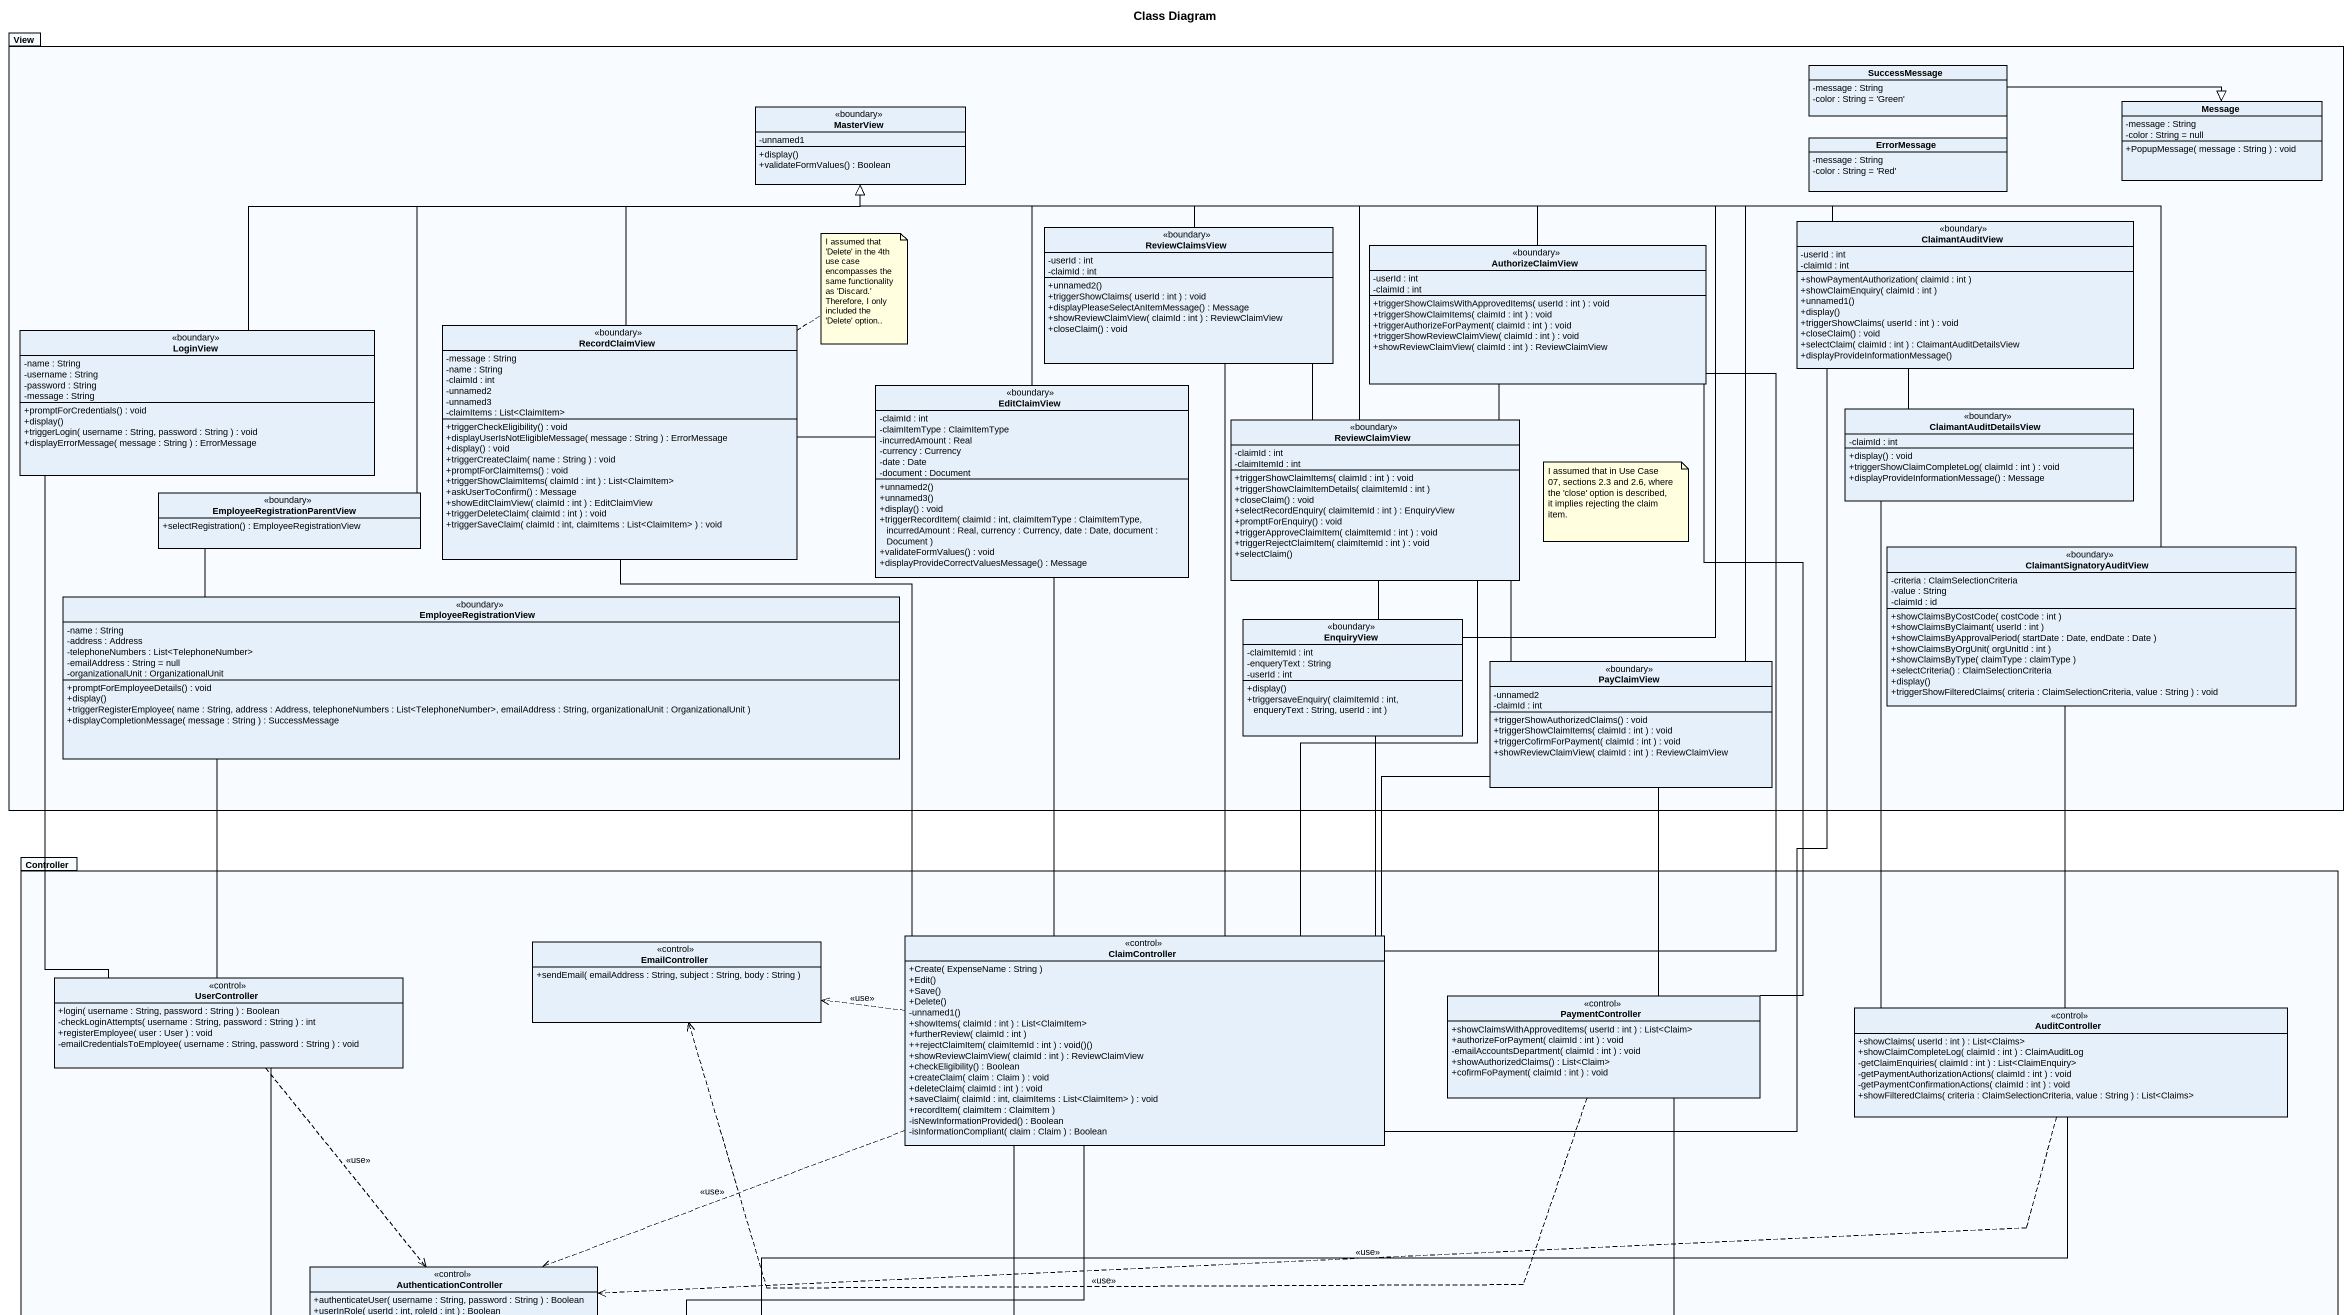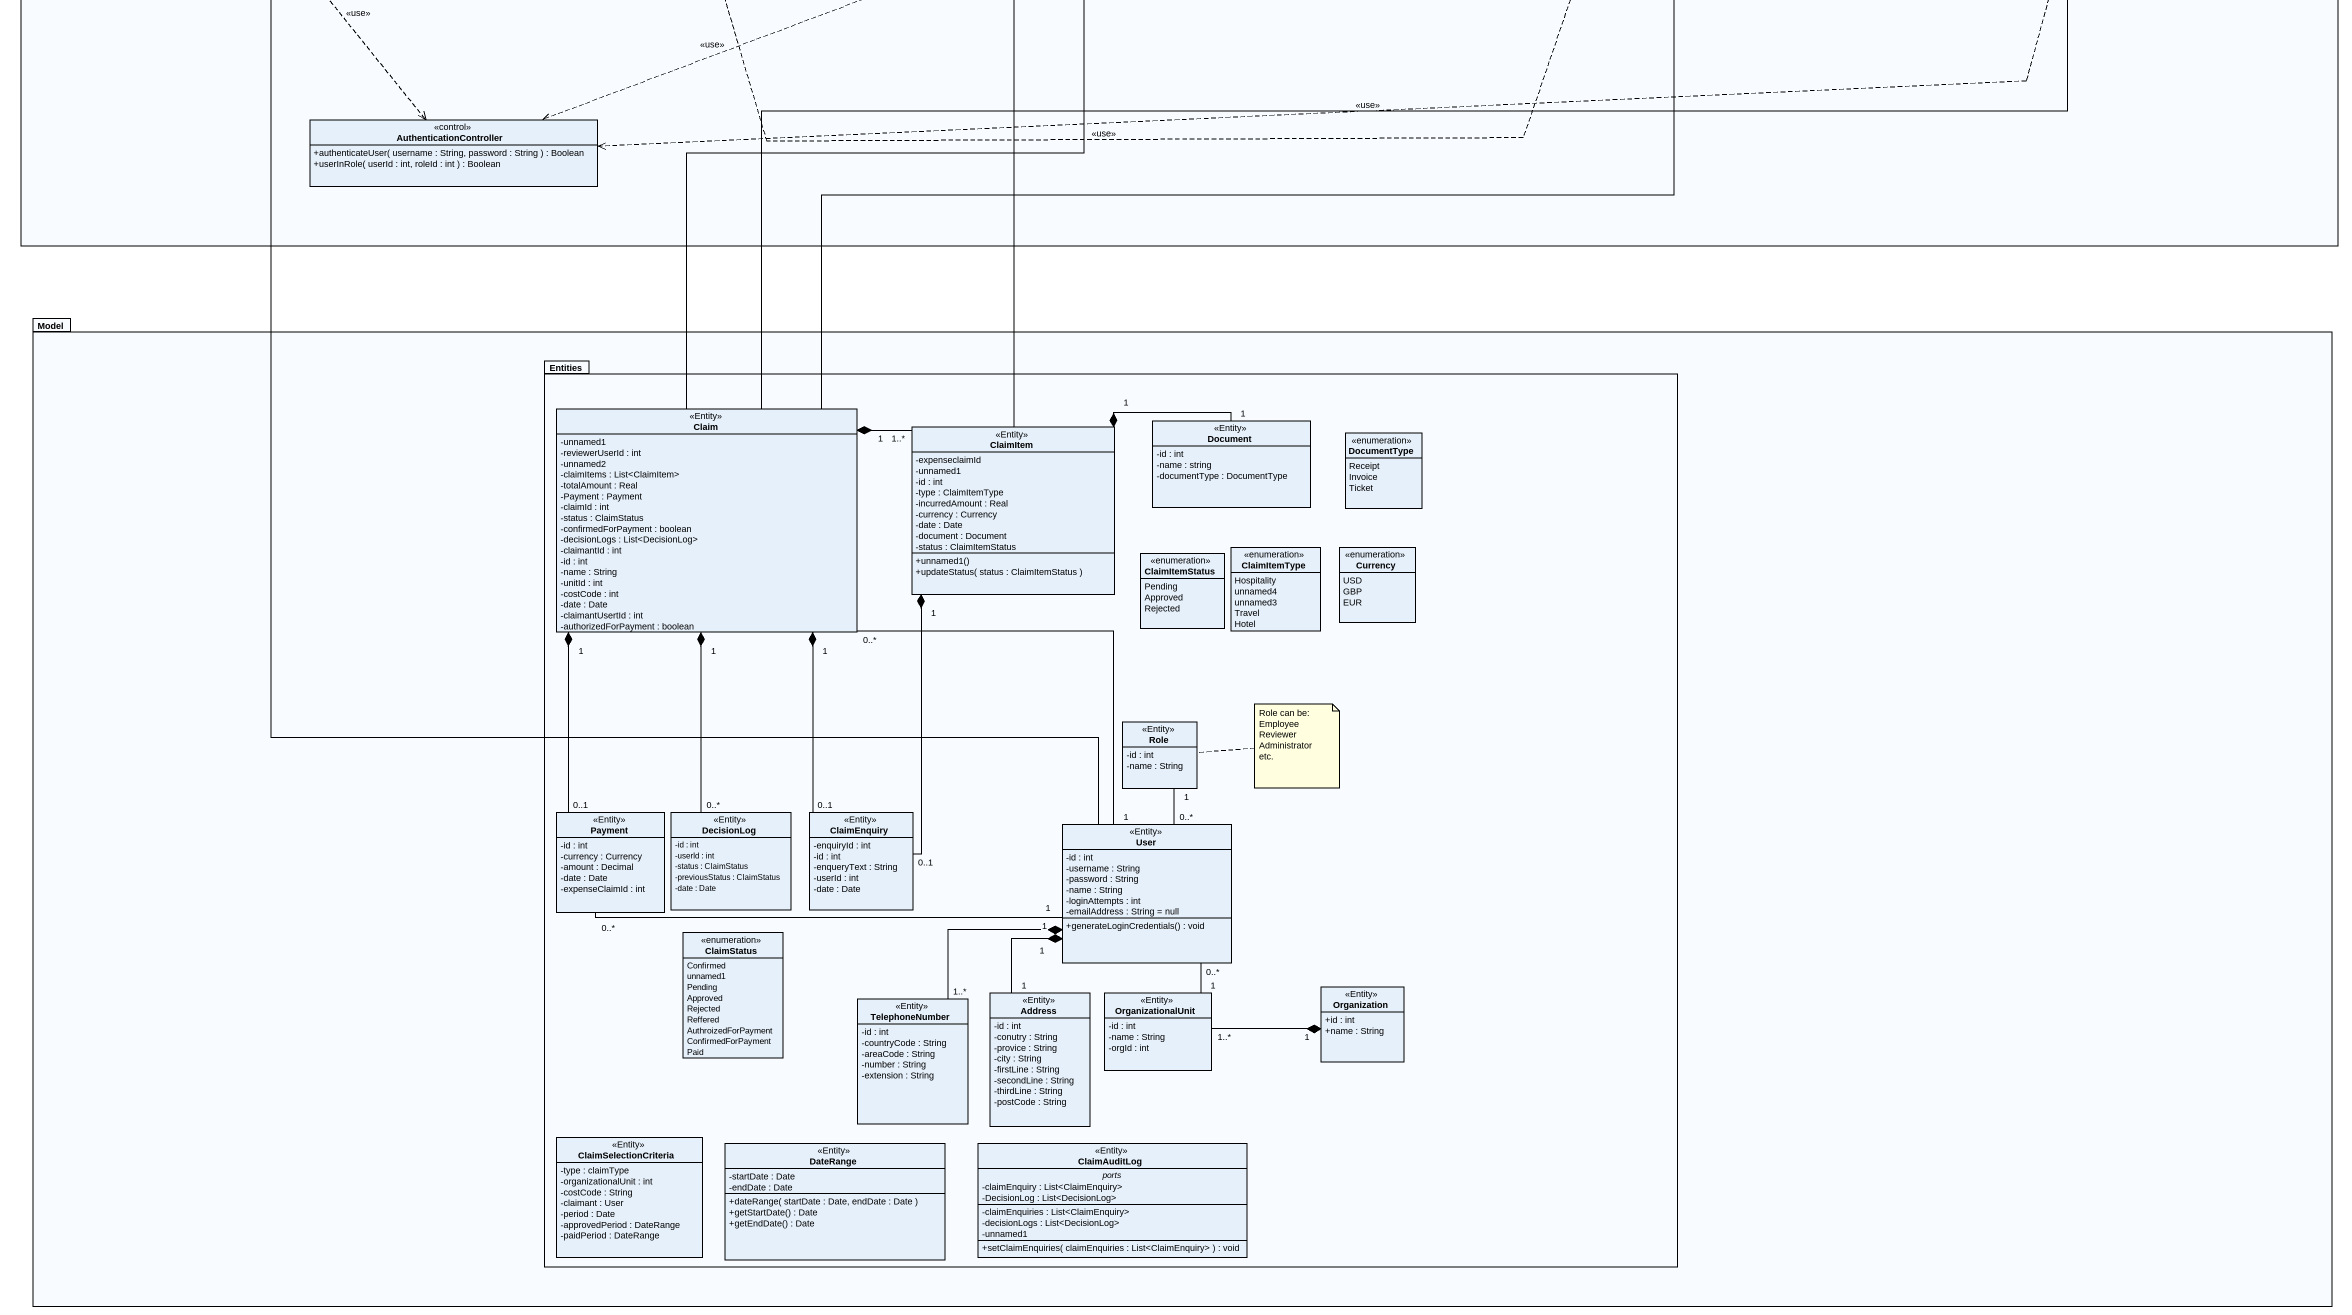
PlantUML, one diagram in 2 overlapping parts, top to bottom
@startuml
title Class Diagram
hide circle
hide empty members
skinparam classAttributeIconSize 0
package View {
  class SuccessMessage {
    -message : String
    -color : String = 'Green'
  }
  class MasterView <<boundary>> {
    -unnamed1
    +display()
    +validateFormValues() : Boolean
  }
  class Message {
    -message : String
    -color : String = null
    +PopupMessage( message : String ) : void
  }
  class ErrorMessage {
    -message : String
    -color : String = 'Red'
  }
  class ReviewClaimsView <<boundary>> {
    -userId : int
    -claimId : int
    +unnamed2()
    +triggerShowClaims( userId : int ) : void
    +displayPleaseSelectAnItemMessage() : Message
    +showReviewClaimView( claimId : int ) : ReviewClaimView
    +closeClaim() : void
  }
  class ClaimantAuditView <<boundary>> {
    -userId : int
    -claimId : int
    +showPaymentAuthorization( claimId : int )
    +showClaimEnquiry( claimId : int )
    +unnamed1()
    +display()
    +triggerShowClaims( userId : int ) : void
    +closeClaim() : void
    +selectClaim( claimId : int ) : ClaimantAuditDetailsView
    +displayProvideInformationMessage()
  }
  class AuthorizeClaimView <<boundary>> {
    -userId : int
    -claimId : int
    +triggerShowClaimsWithApprovedItems( userId : int ) : void
    +triggerShowClaimItems( claimId : int ) : void
    +triggerAuthorizeForPayment( claimId : int ) : void
    +triggerShowReviewClaimView( claimId : int ) : void
    +showReviewClaimView( claimId : int ) : ReviewClaimView
  }
  class LoginView <<boundary>> {
    -name : String
    -username : String
    -password : String
    -message : String
    +promptForCredentials() : void
    +display()
    +triggerLogin( username : String, password : String ) : void
    +displayErrorMessage( message : String ) : ErrorMessage
  }
  class RecordClaimView <<boundary>> {
    -message : String
    -name : String
    -claimId : int
    -unnamed2
    -unnamed3
    -claimItems : List<ClaimItem>
    +triggerCheckEligibility() : void
    +displayUserIsNotEligibleMessage( message : String ) : ErrorMessage
    +display() : void
    +triggerCreateClaim( name : String ) : void
    +promptForClaimItems() : void
    +triggerShowClaimItems( claimId : int ) : List<ClaimItem>
    +askUserToConfirm() : Message
    +showEditClaimView( claimId : int ) : EditClaimView
    +triggerDeleteClaim( claimId : int ) : void
    +triggerSaveClaim( claimId : int, claimItems : List<ClaimItem> ) : void
  }
  class EditClaimView <<boundary>> {
    -claimId : int
    -claimItemType : ClaimItemType
    -incurredAmount : Real
    -currency : Currency
    -date : Date
    -document : Document
    +unnamed2()
    +unnamed3()
    +display() : void
    +triggerRecordItem( claimId : int, claimItemType : ClaimItemType, incurredAmount : Real, currency : Currency, date : Date, document : Document )
    +validateFormValues() : void
    +displayProvideCorrectValuesMessage() : Message
  }
  class ReviewClaimView <<boundary>> {
    -claimId : int
    -claimItemId : int
    +triggerShowClaimItems( claimId : int ) : void
    +triggerShowClaimItemDetails( claimItemId : int )
    +closeClaim() : void
    +selectRecordEnquiry( claimItemId : int ) : EnquiryView
    +promptForEnquiry() : void
    +triggerApproveClaimItem( claimItemId : int ) : void
    +triggerRejectClaimItem( claimItemId : int ) : void
    +selectClaim()
  }
  class ClaimantAuditDetailsView <<boundary>> {
    -claimId : int
    +display() : void
    +triggerShowClaimCompleteLog( claimId : int ) : void
    +displayProvideInformationMessage() : Message
  }
  class "EmployeeRegistrationParentView" as EmployeeRegistrationParentVi <<boundary>> {
    +selectRegistration() : EmployeeRegistrationView
  }
  class ClaimantSignatoryAuditView <<boundary>> {
    -criteria : ClaimSelectionCriteria
    -value : String
    -claimId : id
    +showClaimsByCostCode( costCode : int )
    +showClaimsByClaimant( userId : int )
    +showClaimsByApprovalPeriod( startDate : Date, endDate : Date )
    +showClaimsByOrgUnit( orgUnitId : int )
    +showClaimsByType( claimType : claimType )
    +selectCriteria() : ClaimSelectionCriteria
    +display()
    +triggerShowFilteredClaims( criteria : ClaimSelectionCriteria, value : String ) : void
  }
  class EmployeeRegistrationView <<boundary>> {
    -name : String
    -address : Address
    -telephoneNumbers : List<TelephoneNumber>
    -emailAddress : String = null
    -organizationalUnit : OrganizationalUnit
    +promptForEmployeeDetails() : void
    +display()
    +triggerRegisterEmployee( name : String, address : Address, telephoneNumbers : List<TelephoneNumber>, emailAddress : String, organizationalUnit : OrganizationalUnit )
    +displayCompletionMessage( message : String ) : SuccessMessage
  }
  class EnquiryView <<boundary>> {
    -claimItemId : int
    -enqueryText : String
    -userId : int
    +display()
    +triggersaveEnquiry( claimItemId : int, enqueryText : String, userId : int )
  }
  class PayClaimView <<boundary>> {
    -unnamed2
    -claimId : int
    +triggerShowAuthorizedClaims() : void
    +triggerShowClaimItems( claimId : int ) : void
    +triggerCofirmForPayment( claimId : int ) : void
    +showReviewClaimView( claimId : int ) : ReviewClaimView
  }
}
package Controller {
  class EmailController <<control>> {
    +sendEmail( emailAddress : String, subject : String, body : String )
  }
  class ClaimController <<control>> {
    +Create( ExpenseName : String )
    +Edit()
    +Save()
    +Delete()
    -unnamed1()
    +showItems( claimId : int ) : List<ClaimItem>
    +furtherReview( claimId : int )
    ++rejectClaimItem( claimItemId : int ) : void()()
    +showReviewClaimView( claimId : int ) : ReviewClaimView
    +checkEligibility() : Boolean
    +createClaim( claim : Claim ) : void
    +deleteClaim( claimId : int ) : void
    +saveClaim( claimId : int, claimItems : List<ClaimItem> ) : void
    +recordItem( claimItem : ClaimItem )
    -isNewInformationProvided() : Boolean
    -isInformationCompliant( claim : Claim ) : Boolean
  }
  class UserController <<control>> {
    +login( username : String, password : String ) : Boolean
    -checkLoginAttempts( username : String, password : String ) : int
    +registerEmployee( user : User ) : void
    -emailCredentialsToEmployee( username : String, password : String ) : void
  }
  class PaymentController <<control>> {
    +showClaimsWithApprovedItems( userId : int ) : List<Claim>
    +authorizeForPayment( claimId : int ) : void
    -emailAccountsDepartment( claimId : int ) : void
    +showAuthorizedClaims() : List<Claim>
    +cofirmFoPayment( claimId : int ) : void
  }
  class AuditController <<control>> {
    +showClaims( userId : int ) : List<Claims>
    +showClaimCompleteLog( claimId : int ) : ClaimAuditLog
    -getClaimEnquiries( claimId : int ) : List<ClaimEnquiry>
    -getPaymentAuthorizationActions( claimId : int ) : void
    -getPaymentConfirmationActions( claimId : int ) : void
    +showFilteredClaims( criteria : ClaimSelectionCriteria, value : String ) : List<Claims>
  }
  class AuthenticationController <<control>> {
    +authenticateUser( username : String, password : String ) : Boolean
    +userInRole( userId : int, roleId : int ) : Boolean
  }
}
package Model {
  package Entities {
    class Claim <<Entity>> {
      -unnamed1
      -reviewerUserId : int
      -unnamed2
      -claimItems : List<ClaimItem>
      -totalAmount : Real
      -Payment : Payment
      -claimId : int
      -status : ClaimStatus
      -confirmedForPayment : boolean
      -decisionLogs : List<DecisionLog>
      -claimantId : int
      -id : int
      -name : String
      -unitId : int
      -costCode : int
      -date : Date
      -claimantUsertId : int
      -authorizedForPayment : boolean
    }
    class ClaimItem <<Entity>> {
      -expenseclaimId
      -unnamed1
      -id : int
      -type : ClaimItemType
      -incurredAmount : Real
      -currency : Currency
      -date : Date
      -document : Document
      -status : ClaimItemStatus
      +unnamed1()
      +updateStatus( status : ClaimItemStatus )
    }
    class Document <<Entity>> {
      -id : int
      -name : string
      -documentType : DocumentType
    }
    enum DocumentType {
      Receipt
      Invoice
      Ticket
    }
    enum ClaimItemStatus {
      Pending
      Approved
      Rejected
    }
    enum ClaimItemType {
      Hospitality
      unnamed4
      unnamed3
      Travel
      Hotel
    }
    enum Currency {
      USD
      GBP
      EUR
    }
    class Role <<Entity>> {
      -id : int
      -name : String
    }
    class Payment <<Entity>> {
      -id : int
      -currency : Currency
      -amount : Decimal
      -date : Date
      -expenseClaimId : int
    }
    class DecisionLog <<Entity>> {
      -id : int
      -userId : int
      -status : ClaimStatus
      -previousStatus : ClaimStatus
      -date : Date
    }
    class ClaimEnquiry <<Entity>> {
      -enquiryId : int
      -id : int
      -enqueryText : String
      -userId : int
      -date : Date
    }
    class User <<Entity>> {
      -id : int
      -username : String
      -password : String
      -name : String
      -loginAttempts : int
      -emailAddress : String = null
      +generateLoginCredentials() : void
    }
    enum ClaimStatus {
      Confirmed
      unnamed1
      Pending
      Approved
      Rejected
      Reffered
      AuthroizedForPayment
      ConfirmedForPayment
      Paid
    }
    class TelephoneNumber <<Entity>> {
      -id : int
      -countryCode : String
      -areaCode : String
      -number : String
      -extension : String
    }
    class Address <<Entity>> {
      -id : int
      -conutry : String
      -provice : String
      -city : String
      -firstLine : String
      -secondLine : String
      -thirdLine : String
      -postCode : String
    }
    class OrganizationalUnit <<Entity>> {
      -id : int
      -name : String
      -orgId : int
    }
    class Organization <<Entity>> {
      +id : int
      +name : String
    }
    class ClaimSelectionCriteria <<Entity>> {
      -type : claimType
      -organizationalUnit : int
      -costCode : String
      -claimant : User
      -period : Date
      -approvedPeriod : DateRange
      -paidPeriod : DateRange
    }
    class DateRange <<Entity>> {
      -startDate : Date
      -endDate : Date
      +dateRange( startDate : Date, endDate : Date )
      +getStartDate() : Date
      +getEndDate() : Date
    }
    class ClaimAuditLog <<Entity>> {
      -- ports --
      -claimEnquiry : List<ClaimEnquiry>
      -DecisionLog : List<DecisionLog>
      --
      -claimEnquiries : List<ClaimEnquiry>
      -decisionLogs : List<DecisionLog>
      -unnamed1
      --
      +setClaimEnquiries( claimEnquiries : List<ClaimEnquiry> ) : void
    }
  }
}
SuccessMessage -right-|> Message
ErrorMessage -right-|> Message
ReviewClaimsView -left-|> MasterView
ReviewClaimsView -- ReviewClaimView
ReviewClaimsView -- ClaimController
ClaimantAuditView -left-|> MasterView
ClaimantAuditView -- ClaimantAuditDetailsView
ClaimantAuditView -- ClaimController
AuthorizeClaimView -left-|> MasterView
AuthorizeClaimView -- ReviewClaimView
AuthorizeClaimView -- ClaimController
AuthorizeClaimView -- PaymentController
LoginView -right-|> MasterView
LoginView -- UserController
RecordClaimView -up-|> MasterView
RecordClaimView -right- EditClaimView
RecordClaimView -- ClaimController
EditClaimView -up-|> MasterView
EditClaimView -- ClaimController
ReviewClaimView -up-|> MasterView
ReviewClaimView -- ClaimController
ClaimantAuditDetailsView -- AuditController
EmployeeRegistrationParentVi -up-|> MasterView
EmployeeRegistrationParentVi -- EmployeeRegistrationView
ClaimantSignatoryAuditView -left-|> MasterView
ClaimantSignatoryAuditView -- AuditController
EmployeeRegistrationView -- UserController
EnquiryView -up-|> MasterView
EnquiryView -up- ReviewClaimView
EnquiryView -- ClaimController
PayClaimView -up-|> MasterView
PayClaimView -up- ReviewClaimView
PayClaimView -- ClaimController
PayClaimView -- PaymentController
ClaimController .left.> EmailController : <<use>>
ClaimController .left.> AuthenticationController : <<use>>
ClaimController -- Claim
ClaimController -- ClaimItem
UserController ..> AuthenticationController : <<use>>
UserController -- User
PaymentController .left.> EmailController : <<use>>
PaymentController -- Claim
AuditController .left.> AuthenticationController : <<use>>
AuditController -left- Claim
Claim "1" *-right- "1..*" ClaimItem
Claim "1" *-- "0..1" Payment
Claim "1" *-- "0..*" DecisionLog
Claim "1" *-- "0..1" ClaimEnquiry
ClaimItem "1" *-right- "1" Document
ClaimItem "1" *-- "0..1" ClaimEnquiry
Role "1" -- "0..*" User
User "1" -up- "0..*" Claim
User "1" -left- "0..*" Payment
User "1" *-- "1..*" TelephoneNumber
User "1" *-- "1" Address
User "0..*" -- "1" OrganizationalUnit
Organization "1" *-left- "1..*" OrganizationalUnit
note top of RecordClaimView : I assumed that 'Delete' in the 4th use case encompasses the same functionality as 'Discard.' Therefore, I only included the 'Delete' option..
note as N2
  I assumed that in Use Case 07, sections 2.3 and 2.6, where the 'close' option is described, it implies rejecting the claim item.
end note
note right of Role
  Role can be:
  Employee
  Reviewer
  Administrator
  etc.
end note
@enduml
